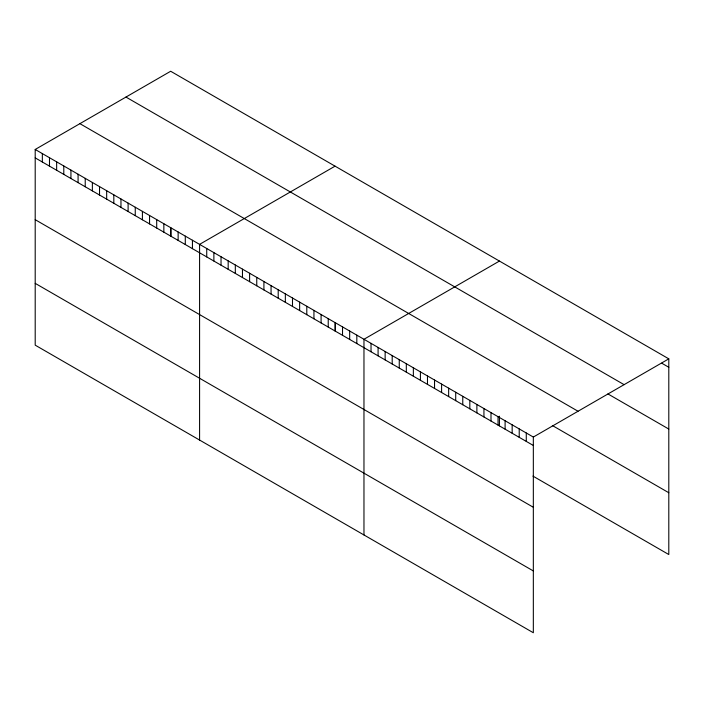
<?xml version="1.0" encoding="UTF-8"?>
<svg xmlns="http://www.w3.org/2000/svg" width="704" height="704" viewBox="0 0 704 704"><rect width="100%" height="100%" fill="white"/><g stroke="black" fill="none" stroke-linecap="round" stroke-linejoin="round"><path stroke-width="1.06" d="M35.2 149.468L533.333 437.061L533.333 632.746L35.2 345.154L35.2 149.468L170.667 71.254L668.8 358.846L668.8 554.532L532.954 476.106M335.051 166.162L199.584 244.367L199.584 440.062M499.435 261.07L363.968 339.275L363.968 534.961M533.333 437.061L668.8 358.846M661.742 363.194L668.8 367.268M125.963 97.064L624.096 384.657M607.93 393.923L668.8 429.062M79.904 123.658L578.037 411.25M552.358 425.515L668.8 492.738M35.2 157.881L533.333 445.474M35.2 219.683L533.333 507.276M35.2 283.351L533.333 570.944M526.275 432.986L526.275 441.399M519.218 428.912L519.218 437.325M512.16 424.838L512.16 433.25M505.102 420.763L505.102 429.185M499.435 416.196L499.435 425.85M498.045 416.689L498.045 425.11M490.996 412.614L490.996 421.036M483.938 408.54L483.938 416.962M476.881 404.466L476.881 412.887M469.823 400.391L469.823 408.813M462.766 396.317L462.766 404.738M455.708 392.242L455.708 400.664M448.65 388.168L448.65 396.59M441.593 384.094L441.593 392.515M434.535 380.019L434.535 388.441M427.478 375.945L427.478 384.366M420.42 371.87L420.42 380.292M413.362 367.796L413.362 376.218M406.314 363.722L406.314 372.143M399.256 359.647L399.256 368.069M392.198 355.573L392.198 363.994M385.141 351.498L385.141 359.92M378.083 347.424L378.083 355.846M371.026 343.35L371.026 351.771M356.822 335.148L356.822 343.57M349.677 331.021L349.677 339.442M342.522 326.902L342.522 335.315M335.377 322.775L335.377 331.188M335.051 323.224L335.051 330.95M328.231 318.648L328.231 327.061M321.086 314.521L321.086 322.934M313.94 310.394L313.94 318.815M306.794 306.266L306.794 314.688M299.64 302.139L299.64 310.561M292.494 298.012L292.494 306.434M285.349 293.885L285.349 302.306M278.203 289.758L278.203 298.179M271.058 285.639L271.058 294.052M263.912 281.512L263.912 289.925M256.758 277.385L256.758 285.798M249.612 273.258L249.612 281.67M242.466 269.13L242.466 277.543M235.321 265.003L235.321 273.425M228.175 260.876L228.175 269.298M221.03 256.749L221.03 265.17M213.875 252.622L213.875 261.043M206.73 248.494L206.73 256.916M192.438 240.249L192.438 248.662M185.293 236.122L185.293 244.534M178.138 231.994L178.138 240.407M170.993 227.867L170.993 236.28M170.667 228.316L170.667 236.042M163.847 223.74L163.847 232.162M156.702 219.613L156.702 228.034M149.556 215.486L149.556 223.907M142.41 211.358L142.41 219.78M135.256 207.231L135.256 215.653M128.11 203.104L128.11 211.526M120.965 198.986L120.965 207.398M113.819 194.858L113.819 203.271M106.674 190.731L106.674 199.144M99.528 186.604L99.528 195.017M92.374 182.477L92.374 190.89M85.228 178.35L85.228 186.771M78.082 174.222L78.082 182.644M70.937 170.095L70.937 178.517M63.791 165.968L63.791 174.39M56.646 161.841L56.646 170.262M49.491 157.722L49.491 166.135M42.346 153.595L42.346 162.008"/></g></svg>
